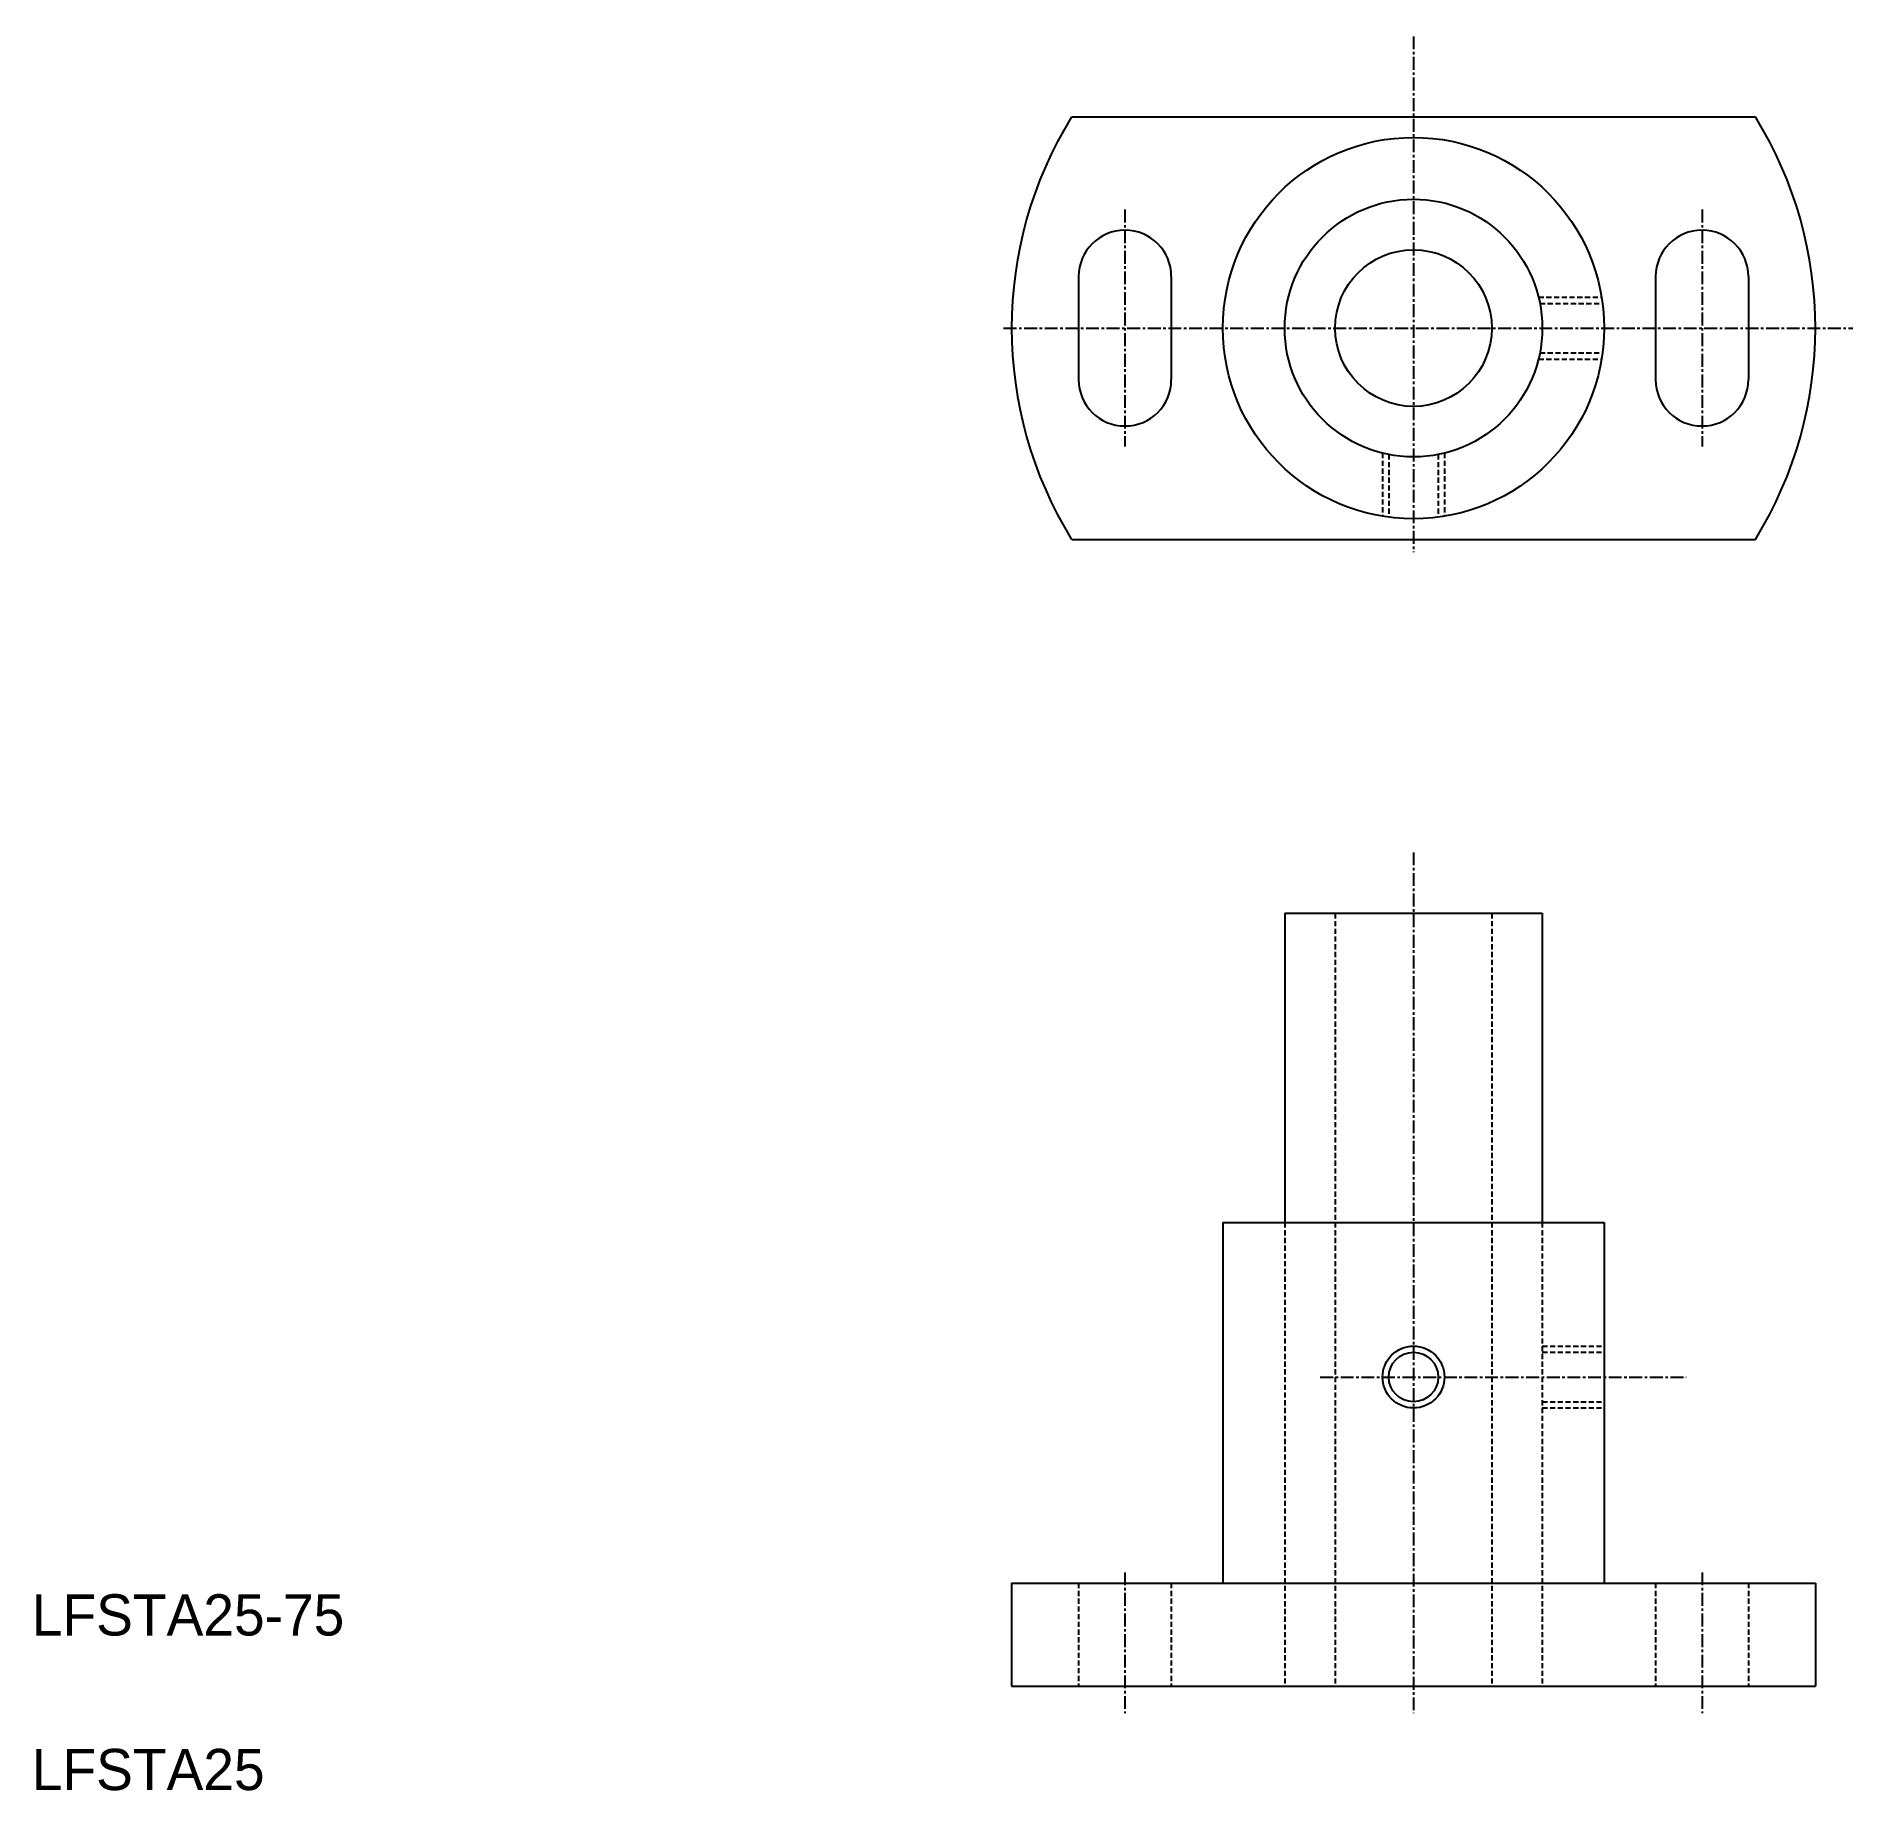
# Model space of a CAD drawing. Extents: x 10 to 187, y 10 to 180.
import ezdxf

# ---------------------------------------------------------------- set-up
doc = ezdxf.new("R2010")
doc.units = 0
doc.linetypes.add('CENTER', pattern=[2, 1.25, -0.25, 0.25, -0.25])
doc.linetypes.add('DASHED', pattern=[0.75, 0.5, -0.25])
doc.layers.get('0').update_dxf_attribs({"linetype": 'CONTINUOUS'})
doc.layers.add('CENTER', color=1, linetype='CENTER')

msp = doc.modelspace()

# ---------------------------------------------------------------- linework, layer by layer
at = {"color": 7, "linetype": 'CONTINUOUS'}
for p, q in [((110.91, 172.37), (177.26, 172.37)), ((111.58, 156.87), (111.58, 146.87)), ((120.58, 156.87), (120.58, 146.87)), ((167.58, 156.87), (167.58, 146.87)), ((176.58, 156.87), (176.58, 146.87)), ((110.91, 131.37), (177.26, 131.37)), ((131.58, 95.08), (131.58, 65.08)), ((156.58, 95.08), (156.58, 65.08)), ((125.58, 65.08), (125.58, 30.08)), ((162.58, 65.08), (162.58, 30.08)), ((105.08, 30.08), (105.08, 20.08)), ((183.08, 30.08), (183.08, 20.08))]:
    msp.add_line(p, q, dxfattribs=at)
at = {"color": 3, "linetype": 'DASHED'}
for p, q in [((156.22, 154.87), (162.34, 154.87)), ((156.35, 154.27), (162.43, 154.27)), ((156.22, 148.87), (162.34, 148.87)), ((156.35, 149.47), (162.43, 149.47)), ((141.08, 139.74), (141.08, 133.62)), ((141.68, 139.61), (141.68, 133.53)), ((146.48, 139.61), (146.48, 133.53)), ((147.08, 139.74), (147.08, 133.62)), ((136.48, 95.08), (136.48, 20.08)), ((151.68, 95.08), (151.68, 20.08)), ((131.58, 65.08), (131.58, 20.08)), ((156.58, 65.08), (156.58, 20.08)), ((156.58, 53.08), (162.58, 53.08)), ((156.58, 52.48), (162.58, 52.48)), ((156.58, 47.68), (162.58, 47.68)), ((156.58, 47.08), (162.58, 47.08)), ((111.58, 30.08), (111.58, 20.08)), ((120.58, 30.08), (120.58, 20.08)), ((167.58, 30.08), (167.58, 20.08)), ((176.58, 30.08), (176.58, 20.08))]:
    msp.add_line(p, q, dxfattribs=at)
for p, q in [((131.58, 95.08), (156.58, 95.08)), ((125.58, 65.08), (162.58, 65.08)), ((105.08, 30.08), (183.08, 30.08)), ((105.08, 20.08), (183.08, 20.08))]:
    msp.add_line(p, q)
for centre, radius in [((144.08, 151.87), 18.5), ((144.08, 151.87), 12.5), ((144.08, 151.87), 7.6), ((144.08, 50.08), 2.4)]:
    msp.add_circle(centre, radius)
at = {"color": 3}
msp.add_circle((144.08, 50.08), 3, dxfattribs=at)
for start, end in [(148.2886, 211.7114), (328.2886, 31.7114)]:
    msp.add_arc((144.08, 151.87), 39, start, end)
at = {"color": 7, "linetype": 'CONTINUOUS'}
for centre, start, end in [((116.08, 156.87), 0, 180), ((172.08, 156.87), 0, 180), ((116.08, 146.87), 180, 0), ((172.08, 146.87), 180, 0)]:
    msp.add_arc(centre, 4.5, start, end, dxfattribs=at)
at = {"layer": 'CENTER', "color": 1, "linetype": 'CENTER'}
for p, q in [((144.08, 180.18), (144.08, 130.13)), ((116.08, 163.37), (116.08, 140.37)), ((172.08, 163.37), (172.08, 140.37)), ((104.3, 151.87), (186.7, 151.87)), ((144.08, 100.99), (144.08, 17.46)), ((135.02, 50.08), (170.54, 50.08)), ((116.08, 31.13), (116.08, 17.46)), ((172.08, 31.13), (172.08, 17.46))]:
    msp.add_line(p, q, dxfattribs=at)

# ---------------------------------------------------------------- texts
for s, p in [('LFSTA25-75', (10, 25)), ('LFSTA25', (10, 10))]:
    msp.add_text(s, height=4).set_placement(p)

doc.saveas('drawing.dxf')
